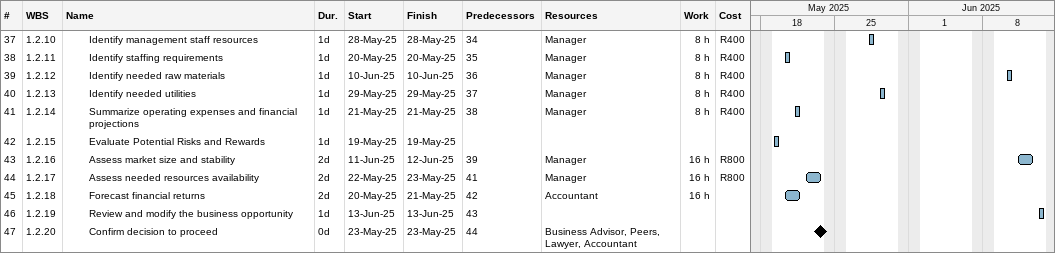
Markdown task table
| ID | WBS | Task | Duration | Start | Finish | Predecessors | Resources | Work (h) | Cost (R) |
|---|---|---|---|---|---|---|---|---|---|
| 37 | 1.2.10 | Identify management staff resources | 1d | 2025-05-28 | 2025-05-28 | 34 | Manager | 8 | 400 |
| 38 | 1.2.11 | Identify staffing requirements | 1d | 2025-05-20 | 2025-05-20 | 35 | Manager | 8 | 400 |
| 39 | 1.2.12 | Identify needed raw materials | 1d | 2025-06-10 | 2025-06-10 | 36 | Manager | 8 | 400 |
| 40 | 1.2.13 | Identify needed utilities | 1d | 2025-05-29 | 2025-05-29 | 37 | Manager | 8 | 400 |
| 41 | 1.2.14 | Summarize operating expenses and financial projections | 1d | 2025-05-21 | 2025-05-21 | 38 | Manager | 8 | 400 |
| 42 | 1.2.15 | Evaluate Potential Risks and Rewards | 1d | 2025-05-19 | 2025-05-19 |  |  |  |  |
| 43 | 1.2.16 | Assess market size and stability | 2d | 2025-06-11 | 2025-06-12 | 39 | Manager | 16 | 800 |
| 44 | 1.2.17 | Assess needed resources availability | 2d | 2025-05-22 | 2025-05-23 | 41 | Manager | 16 | 800 |
| 45 | 1.2.18 | Forecast financial returns | 2d | 2025-05-20 | 2025-05-21 | 42 | Accountant | 16 |  |
| 46 | 1.2.19 | Review and modify the business opportunity | 1d | 2025-06-13 | 2025-06-13 | 43 |  |  |  |
| 47 | 1.2.20 | Confirm decision to proceed | 0d | 2025-05-23 | 2025-05-23 | 44 | Business Advisor, Peers, Lawyer, Accountant |  |  |
